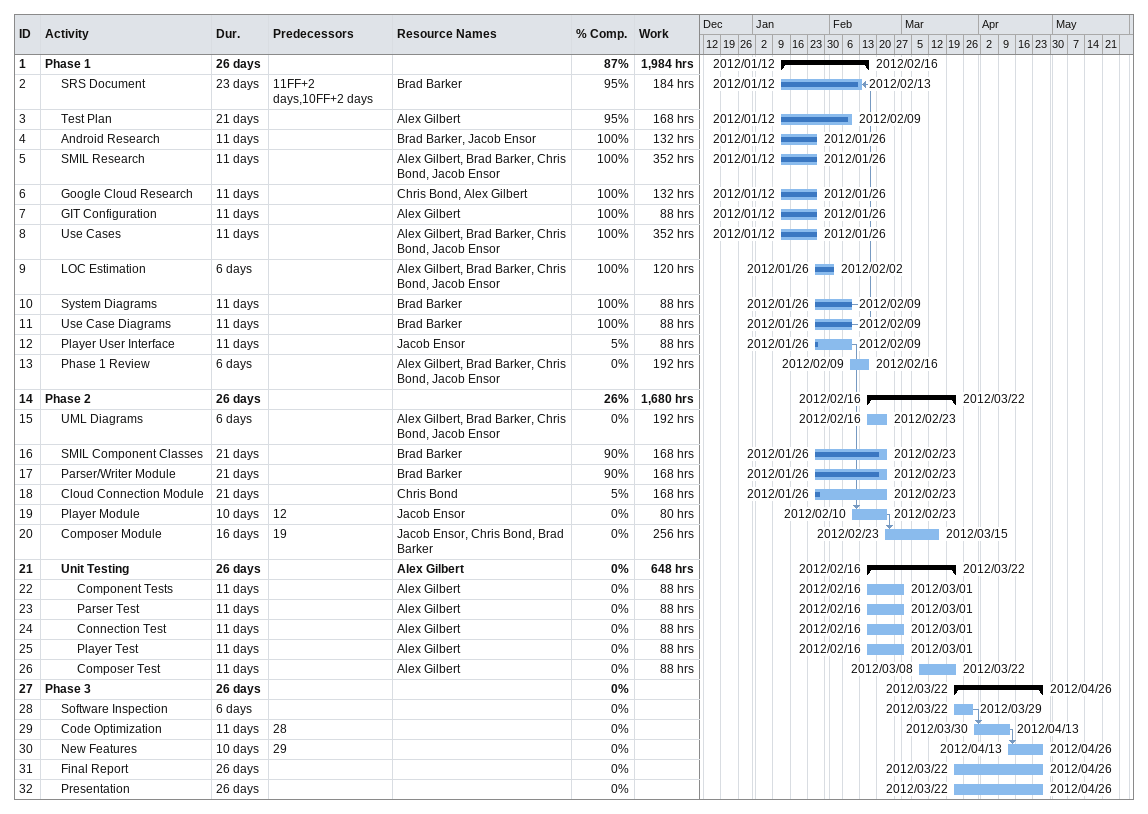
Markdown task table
| ID | Level | Task | Duration | Start | Finish | Predecessors | Resources | % complete | Work (h) |
|---|---|---|---|---|---|---|---|---|---|
| 1 | 1 | **Phase 1** | 26d | 2012-01-12 | 2012-02-16 |  |  | 87 | 1984 |
| 2 | 2 | SRS Document | 23d | 2012-01-12 | 2012-02-13 | 11FF+2d, 10FF+2d | Brad Barker | 95 | 184 |
| 3 | 2 | Test Plan | 21d | 2012-01-12 | 2012-02-09 |  | Alex Gilbert | 95 | 168 |
| 4 | 2 | Android Research | 11d | 2012-01-12 | 2012-01-26 |  | Brad Barker, Jacob Ensor | 100 | 132 |
| 5 | 2 | SMIL Research | 11d | 2012-01-12 | 2012-01-26 |  | Alex Gilbert, Brad Barker, Chris Bond, Jacob Ensor | 100 | 352 |
| 6 | 2 | Google Cloud Research | 11d | 2012-01-12 | 2012-01-26 |  | Chris Bond, Alex Gilbert | 100 | 132 |
| 7 | 2 | GIT Configuration | 11d | 2012-01-12 | 2012-01-26 |  | Alex Gilbert | 100 | 88 |
| 8 | 2 | Use Cases | 11d | 2012-01-12 | 2012-01-26 |  | Alex Gilbert, Brad Barker, Chris Bond, Jacob Ensor | 100 | 352 |
| 9 | 2 | LOC Estimation | 6d | 2012-01-26 | 2012-02-02 |  | Alex Gilbert, Brad Barker, Chris Bond, Jacob Ensor | 100 | 120 |
| 10 | 2 | System Diagrams | 11d | 2012-01-26 | 2012-02-09 |  | Brad Barker | 100 | 88 |
| 11 | 2 | Use Case Diagrams | 11d | 2012-01-26 | 2012-02-09 |  | Brad Barker | 100 | 88 |
| 12 | 2 | Player User Interface | 11d | 2012-01-26 | 2012-02-09 |  | Jacob Ensor | 5 | 88 |
| 13 | 2 | Phase 1 Review | 6d | 2012-02-09 | 2012-02-16 |  | Alex Gilbert, Brad Barker, Chris Bond, Jacob Ensor | 0 | 192 |
| 14 | 1 | **Phase 2** | 26d | 2012-02-16 | 2012-03-22 |  |  | 26 | 1680 |
| 15 | 2 | UML Diagrams | 6d | 2012-02-16 | 2012-02-23 |  | Alex Gilbert, Brad Barker, Chris Bond, Jacob Ensor | 0 | 192 |
| 16 | 2 | SMIL Component Classes | 21d | 2012-01-26 | 2012-02-23 |  | Brad Barker | 90 | 168 |
| 17 | 2 | Parser/Writer Module | 21d | 2012-01-26 | 2012-02-23 |  | Brad Barker | 90 | 168 |
| 18 | 2 | Cloud Connection Module | 21d | 2012-01-26 | 2012-02-23 |  | Chris Bond | 5 | 168 |
| 19 | 2 | Player Module | 10d | 2012-02-10 | 2012-02-23 | 12 | Jacob Ensor | 0 | 80 |
| 20 | 2 | Composer Module | 16d | 2012-02-23 | 2012-03-15 | 19 | Jacob Ensor, Chris Bond, Brad Barker | 0 | 256 |
| 21 | 2 | **Unit Testing** | 26d | 2012-02-16 | 2012-03-22 |  | Alex Gilbert | 0 | 648 |
| 22 | 3 | Component Tests | 11d | 2012-02-16 | 2012-03-01 |  | Alex Gilbert | 0 | 88 |
| 23 | 3 | Parser Test | 11d | 2012-02-16 | 2012-03-01 |  | Alex Gilbert | 0 | 88 |
| 24 | 3 | Connection Test | 11d | 2012-02-16 | 2012-03-01 |  | Alex Gilbert | 0 | 88 |
| 25 | 3 | Player Test | 11d | 2012-02-16 | 2012-03-01 |  | Alex Gilbert | 0 | 88 |
| 26 | 3 | Composer Test | 11d | 2012-03-08 | 2012-03-22 |  | Alex Gilbert | 0 | 88 |
| 27 | 1 | **Phase 3** | 26d | 2012-03-22 | 2012-04-26 |  |  | 0 |  |
| 28 | 2 | Software Inspection | 6d | 2012-03-22 | 2012-03-29 |  |  | 0 |  |
| 29 | 2 | Code Optimization | 11d | 2012-03-30 | 2012-04-13 | 28 |  | 0 |  |
| 30 | 2 | New Features | 10d | 2012-04-13 | 2012-04-26 | 29 |  | 0 |  |
| 31 | 2 | Final Report | 26d | 2012-03-22 | 2012-04-26 |  |  | 0 |  |
| 32 | 2 | Presentation | 26d | 2012-03-22 | 2012-04-26 |  |  | 0 |  |
